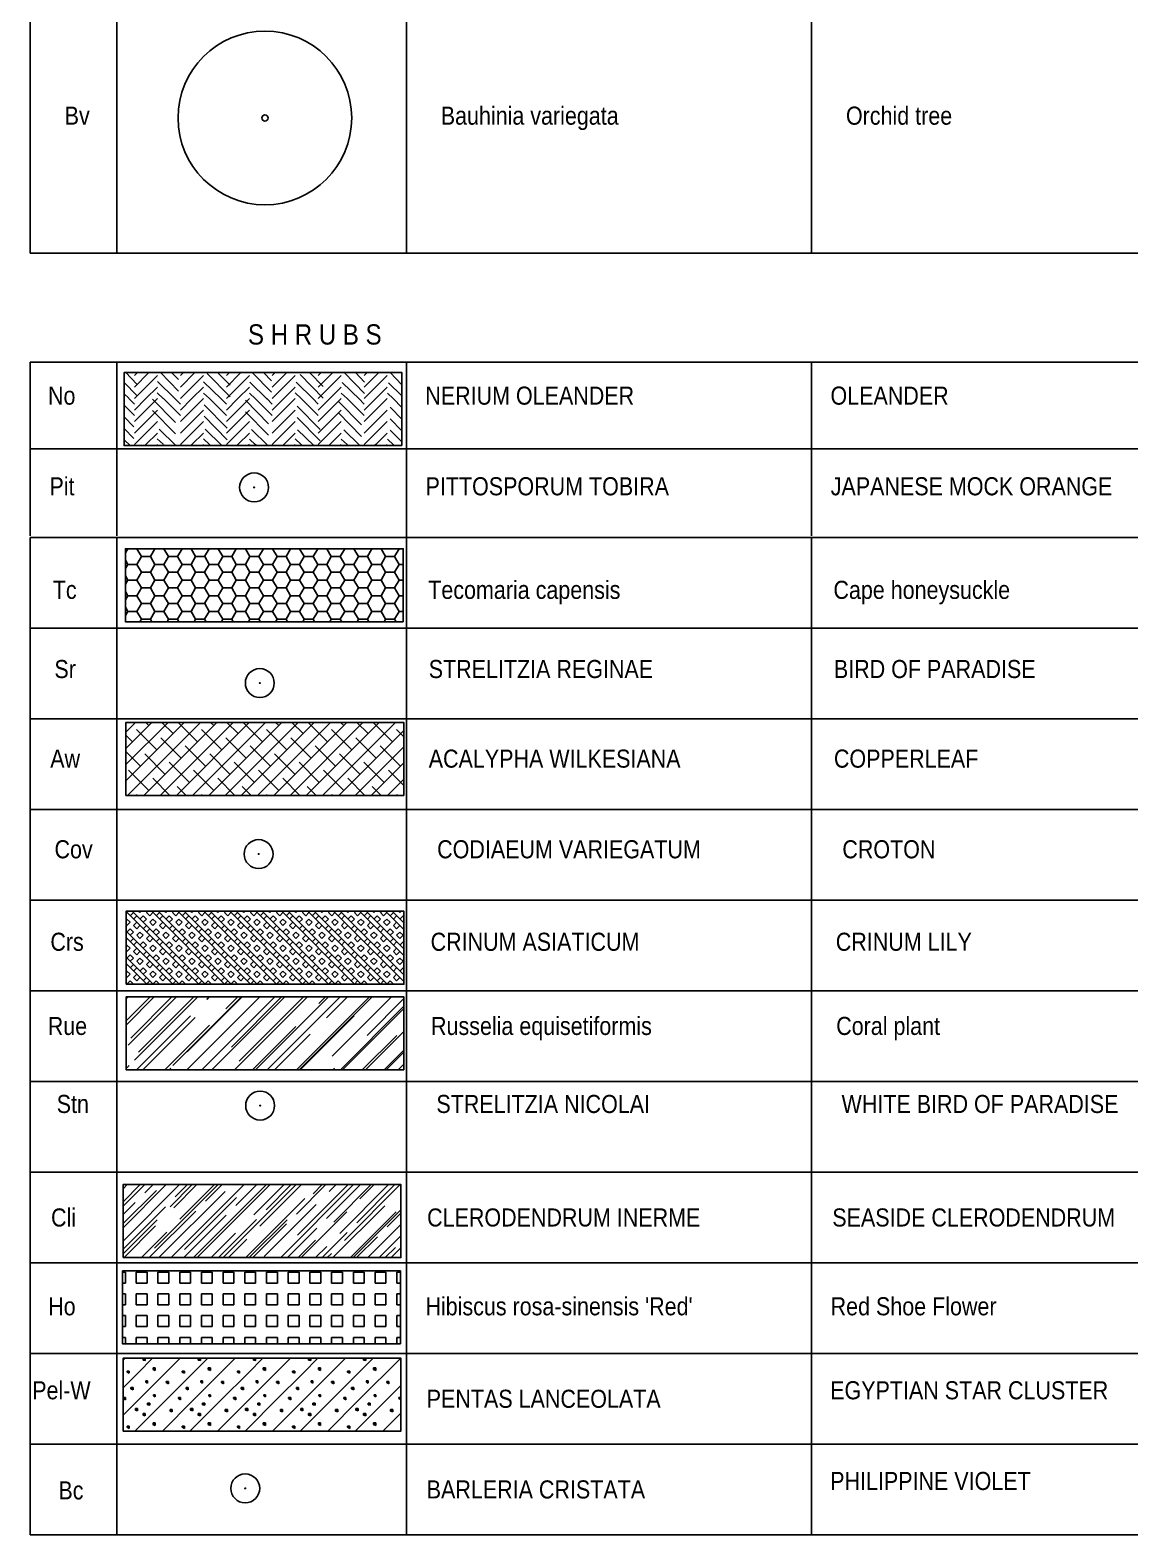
# Model space of a CAD drawing. Extents: x -2743 to -1606, y 314 to 679.
# Drawn here: x -2440.1 to -2402.1, y 440.5 to 492.5 of the extents above; entities that cross this region are included whole.
import ezdxf
from ezdxf.enums import TextEntityAlignment as Align

# ---------------------------------------------------------------- set-up
doc = ezdxf.new("R2010")
doc.units = 0
doc.header["$MEASUREMENT"] = 0
for name, color, linetype in [('ACALYPHA WILKESIANA -BO', 92, 'Continuous'), ('ACALYPHA WILKESIANA -HA', 109, 'Continuous'), ('CLERODENDRUM INERME-BO', 92, 'Continuous'), ('CLERODENDRUM INERME-HA', 109, 'Continuous'), ('Cordyline fruticosa-ha', 109, 'Continuous'), ('CRINUM ASIATICUM-BO', 92, 'Continuous'), ("Hibiscus rosa-sinensis 'Red'-bo", 92, 'Continuous'), ("Hibiscus rosa-sinensis 'Red'-ha", 109, 'Continuous'), ('L-ANNO-SCHD-TEXT', 109, 'Continuous'), ('L-PLNT-TAB', 1, 'Continuous'), ('L-PLNT-tree6m', 71, 'Continuous'), ('L-PLNT-trunk', 8, 'Continuous'), ('L-PLNT-txt', 54, 'Continuous'), ('LK-SHRB-035M', 123, 'Continuous'), ('LK-SHRB-TRNK', 15, 'Continuous'), ('NERIUM OLEANDER-BO', 92, 'Continuous'), ('NERIUM OLEANDER-HA', 109, 'Continuous'), ('PENTAS LANCEOLATA-BO', 92, 'Continuous'), ('PENTAS LANCEOLATA-HA', 109, 'Continuous'), ('Russelia equisetiformis-bo', 92, 'Continuous'), ('Russelia equisetiformis-ha', 109, 'Continuous'), ('Tecomaria capensis-bo', 92, 'Continuous'), ('Tecomaria capensis-ha', 109, 'Continuous')]:
    doc.layers.add(name, color=color, linetype=linetype)
doc.styles.add('AUC-71-PLNT-LEG', font='architxt.shx', dxfattribs={"width": 0.85})
doc.styles.add('PLNT-LEG', font='arial.ttf', dxfattribs={"width": 0.85})

# ---------------------------------------------------------------- blocks, each defined once
blk = doc.blocks.new('LAFX-SHRUB-LRG-001')
at = {"layer": 'LK-SHRB-035M'}
blk.add_circle((0, 0), 0.5, dxfattribs=at)
at = {"layer": 'LK-SHRB-TRNK', "const_width": 0.0375}
blk.add_lwpolyline([(-0.01875, 0, 1), (0.01875, 0, 1)], format="xyb", close=True, dxfattribs=at)
blk = doc.blocks.new('PL-TAB')
at = {"style": 'PLNT-LEG'}
for tag, width, p in [('ABRV.', 0.85, (1.439, 0)), ('SYMBOL', 0.85, (7.527, 0)), ('HEIGHT', 0.85, (42.963, 0)), ('SPREAD', 0.85, (46.921, 0)), ('CALIBER', 0.85, (50.966, 0)), ('ROOTS', 0.85, (54.958, 0)), ('SPACING', 0.75, (59.078, 0)), ('QUANTITY', 0.9, (63.622, 0)), ('REMARKS', 0.9, (69.211, 0))]:
    blk.add_attdef(tag, text='', height=0.625, dxfattribs=dict(at, width=width)).set_placement(p, align=Align.CENTER)
at = {"style": 'PLNT-LEG', "width": 0.85}
for tag, p in [('BOTANICAL-NAME', (14, 0)), ('COMMON-NAME', (28, 0))]:
    blk.add_attdef(tag, p, '', height=0.625, dxfattribs=at)
blk = doc.blocks.new('LS-71-PNT-TAB')
at = {"style": 'AUC-71-PLNT-LEG'}
for tag, width, p in [('ABRV.', 0.85, (1439, 0)), ('SYMBOL', 0.85, (7527, 0)), ('HEIGHT', 0.85, (42963, 0)), ('SPREAD', 0.85, (46921, 0)), ('CALIBER', 0.85, (50966, 0)), ('ROOTS', 0.85, (54958, 0)), ('SPACING', 0.75, (59078, 0)), ('QUANTITY', 0.9, (63622, 0)), ('REMARKS', 0.9, (69211, 0))]:
    blk.add_attdef(tag, text='', height=625, dxfattribs=dict(at, width=width)).set_placement(p, align=Align.CENTER)
at = {"style": 'AUC-71-PLNT-LEG', "width": 0.85}
for tag, p in [('BOTANICAL-NAME', (14000, 0)), ('COMMON-NAME', (28000, 0))]:
    blk.add_attdef(tag, p, '', height=625, dxfattribs=at)
blk = doc.blocks.new('PL-tr6')
blk.add_circle((0, 0), 3)
at = {"layer": 'L-PLNT-trunk'}
blk.add_circle((0, 0), 0.107, dxfattribs=at)

msp = doc.modelspace()

# ---------------------------------------------------------------- hatches: boundary and pattern name
at = {"layer": 'ACALYPHA WILKESIANA -HA'}
h = msp.add_hatch(dxfattribs=at)
h.set_pattern_fill('ANSI38', color=256, scale=3.175)
h.set_pattern_definition([(45, (1001.4878, 1049.1272), (-0.280633004, 0.280633004), []), (135, (1001.4878, 1049.1272), (-0.84189901, 0.280633004), [0.9921875, -0.5953125])])
h.paths.add_polyline_path([(-2436.775, 466.084), (-2427.175, 466.084), (-2427.175, 468.604), (-2436.775, 468.604)])
at = {"layer": 'CLERODENDRUM INERME-HA'}
h = msp.add_hatch(dxfattribs=at)
h.set_pattern_fill('AR-RROOF', color=256, scale=0.635, angle=45)
h.set_pattern_definition([(45, (-2453.20634, 438.4), (0.538815, 1.436841), [9.525, -1.27, 3.175, -0.635]), (45, (-2452.83366, 439.2217), (-1.0462, 0.148174), [1.905, -0.20955, 3.81, -0.47625]), (45, (-2453.3635, 439.00615), (2.034028, 2.635705), [5.08, -0.889, 2.54, -0.635])])
h.paths.add_polyline_path([(-2436.871, 450.114), (-2427.271, 450.114), (-2427.271, 452.634), (-2436.871, 452.634)])
at = {"layer": 'Cordyline fruticosa-ha'}
h = msp.add_hatch(dxfattribs=at)
h.set_pattern_fill('BOX', color=256, scale=0.635, angle=45)
h.set_pattern_definition([(135, (-2451.5552, 449.9128), (-0.449013, -0.449013), []), (135, (-2451.44296, 450.02503), (-0.449013, -0.449013), []), (45, (-2451.5552, 449.9128), (-0.449013, 0.449013), [-0.15875, 0.15875]), (45, (-2451.6675, 450.02503), (-0.449013, 0.449013), [-0.15875, 0.15875]), (45, (-2451.7797, 450.1373), (-0.449013, 0.449013), [0.15875, -0.15875]), (45, (-2451.892, 450.24954), (-0.449013, 0.449013), [0.15875, -0.15875]), (135, (-2451.3307, 450.1373), (-0.449013, -0.449013), [0.15875, -0.15875]), (135, (-2451.21846, 450.24954), (-0.449013, -0.449013), [0.15875, -0.15875])])
h.paths.add_polyline_path([(-2436.771, 459.56), (-2427.171, 459.56), (-2427.171, 462.08), (-2436.771, 462.08)])
at = {"layer": "Hibiscus rosa-sinensis 'Red'-ha"}
h = msp.add_hatch(dxfattribs=at)
h.set_pattern_fill('SQUARE', color=256, scale=3, style=0)
h.set_pattern_definition([(360, (-2463.41673, 352.48294), (0, 0.375), [0.375, -0.375]), (90, (-2463.41673, 352.48294), (-0.375, 0), [0.375, -0.375])])
h.paths.add_polyline_path([(-2427.288, 447.134), (-2436.888, 447.134), (-2436.888, 449.654), (-2427.288, 449.654)])
at = {"layer": 'NERIUM OLEANDER-HA'}
h = msp.add_hatch(dxfattribs=at)
h.set_pattern_fill('LFX-HB', color=256, scale=1.5875, pattern_type=2)
h.set_pattern_definition([(225, (-2453.1676, 467.0751), (-2e-16, -1.5875), [1.12253, -1.12253]), (314.4327, (-2453.167602, 466.884575), (-77.787453848, 79.375045023), [1.133813, -112.247477]), (225, (-2453.1676, 466.6782), (-2e-16, -1.5875), [1.12253, -1.12253]), (314.4327, (-2453.167602, 466.4877), (-77.787453848, 79.375045023), [1.133813, -112.247477]), (225, (-2453.1676, 466.2813), (-2e-16, -1.5875), [1.12253, -1.12253]), (315.7639, (-2453.167602, 466.07495), (58.73750259, -57.149998354), [0.841973, -83.35541]), (225, (-2453.1676, 465.8845), (-2e-16, -1.5875), [0.561265, -1.6838]), (317.2906, (-2453.1676, 465.678075), (19.04999603, -17.46250324), [0.280857, -27.804885]), (135, (-2452.3739, 466.4877), (-1.5875, 0), [0.83067, -1.41439]), (135, (-2452.3739, 466.8846), (-1.5875, 0), [0.26941, -1.97566]), (45, (-2453.9614, 466.6782), (0, 1.5875), [0.561265, -1.6838])])
h.paths.add_polyline_path([(-2427.237, 478.172), (-2436.837, 478.172), (-2436.837, 480.692), (-2427.237, 480.692)])
at = {"layer": 'PENTAS LANCEOLATA-HA'}
h = msp.add_hatch(dxfattribs=at)
h.set_pattern_fill('LFX-RUBBLE', color=256, scale=1.905, pattern_type=2)
h.set_pattern_definition([(45, (-2463.0247, 432.8002), (0, 1.905), [1.34704, -1.34704]), (45, (-2463.0247, 431.8477), (0, 1.905), [2.69408, 0]), (45, (-2462.0722, 431.8477), (0, 1.905), [1.34704, -1.34704]), (270, (-2462.8342, 433.2765), (1.905, -1.905), [0.01905, -1.88595]), (0, (-2462.8342, 433.2574), (1.905, 1.905), [0.01905, -1.88595]), (0, (-2462.8152, 433.2574), (1.905, 1.905), [0, -1.905]), (0, (-2462.8152, 433.2574), (1.905, 1.905), [0, -1.905]), (0, (-2462.8152, 433.2574), (1.905, 1.905), [0, -1.905]), (270, (-2462.8342, 433.2765), (1.905, -1.905), [0.01905, -1.88595]), (333.435, (-2462.83425, 433.2574), (1.905, -8e-07), [0.0426, -4.21711]), (0, (-2462.7961, 433.2384), (1.905, 1.905), [0, -1.905]), (90, (-2462.7961, 433.2384), (-1.905, 1.905), [0.0381, -1.8669]), (180, (-2462.7961, 433.2765), (-1.905, -1.905), [0.01905, -1.88595]), (180, (-2462.8152, 433.2765), (-1.905, -1.905), [0.01905, -1.88595]), (270, (-2462.8533, 433.2955), (1.905, -1.905), [0.05715, -1.84785]), (345.9638, (-2462.8533, 433.2384), (1.905001, 2e-06), [0.078545, -7.77597]), (90, (-2462.7771, 433.2193), (-1.905, 1.905), [0.01905, -1.88595]), (90, (-2462.7771, 433.2384), (-1.905, 1.905), [0.05715, -1.84785]), (180, (-2462.7771, 433.2955), (-1.905, -1.905), [0.0381, -1.8669]), (180, (-2462.8152, 433.2955), (-1.905, -1.905), [0.0381, -1.8669]), (0, (-2462.6818, 433.6194), (1.905, 1.905), [0, -1.905]), (0, (-2462.6818, 433.6194), (1.905, 1.905), [0.01905, -1.88595]), (0, (-2462.6628, 433.6194), (1.905, 1.905), [0, -1.905]), (0, (-2462.6628, 433.6194), (1.905, 1.905), [0, -1.905]), (0, (-2462.6628, 433.6194), (1.905, 1.905), [0, -1.905]), (270, (-2462.6818, 433.6384), (1.905, -1.905), [0.01905, -1.88595]), (333.435, (-2462.68185, 433.6194), (1.905, -8e-07), [0.0426, -4.21711]), (0, (-2462.6437, 433.6003), (1.905, 1.905), [0, -1.905]), (90, (-2462.6437, 433.6003), (-1.905, 1.905), [0.0381, -1.8669]), (180, (-2462.6437, 433.6384), (-1.905, -1.905), [0.01905, -1.88595]), (180, (-2462.6628, 433.6384), (-1.905, -1.905), [0.01905, -1.88595]), (270, (-2462.7009, 433.6575), (1.905, -1.905), [0.05715, -1.84785]), (345.9638, (-2462.7009, 433.60033), (1.905001, 2e-06), [0.078545, -7.77597]), (90, (-2462.6247, 433.5813), (-1.905, 1.905), [0.01905, -1.88595]), (90, (-2462.6247, 433.6003), (-1.905, 1.905), [0.05715, -1.84785]), (180, (-2462.6247, 433.6575), (-1.905, -1.905), [0.0381, -1.8669]), (180, (-2462.6628, 433.6575), (-1.905, -1.905), [0.0381, -1.8669]), (270, (-2461.8817, 433.4098), (1.905, -1.905), [0.01905, -1.88595]), (0, (-2461.8817, 433.3908), (1.905, 1.905), [0.01905, -1.88595]), (0, (-2461.8627, 433.3908), (1.905, 1.905), [0, -1.905]), (180, (-2461.8627, 433.3908), (-1.905, -1.905), [0.01905, -1.88595]), (0, (-2461.8817, 433.3908), (1.905, 1.905), [0, -1.905]), (270, (-2461.9008, 433.4098), (1.905, -1.905), [0.01905, -1.88595]), (333.435, (-2461.9008, 433.3908), (1.905, -8e-07), [0.0426, -4.21711]), (0, (-2461.8627, 433.3717), (1.905, 1.905), [0, -1.905]), (90, (-2461.8627, 433.3717), (-1.905, 1.905), [0.0381, -1.8669]), (180, (-2461.8627, 433.4098), (-1.905, -1.905), [0.01905, -1.88595]), (180, (-2461.8817, 433.4098), (-1.905, -1.905), [0.01905, -1.88595]), (270, (-2461.9198, 433.4289), (1.905, -1.905), [0.05715, -1.84785]), (345.9638, (-2461.91985, 433.37173), (1.905001, 2e-06), [0.078545, -7.77597]), (90, (-2461.8436, 433.3527), (-1.905, 1.905), [0.01905, -1.88595]), (90, (-2461.8436, 433.3717), (-1.905, 1.905), [0.05715, -1.84785]), (180, (-2461.8436, 433.4289), (-1.905, -1.905), [0.0381, -1.8669]), (180, (-2461.8817, 433.4289), (-1.905, -1.905), [0.0381, -1.8669]), (0, (-2462.4913, 432.9336), (1.905, 1.905), [0, -1.905]), (0, (-2462.4913, 432.9336), (1.905, 1.905), [0.01905, -1.88595]), (0, (-2462.4723, 432.9336), (1.905, 1.905), [0, -1.905]), (0, (-2462.4723, 432.9336), (1.905, 1.905), [0, -1.905]), (0, (-2462.4723, 432.9336), (1.905, 1.905), [0, -1.905]), (270, (-2462.4913, 432.9526), (1.905, -1.905), [0.01905, -1.88595]), (333.435, (-2462.49135, 432.9336), (1.905, -8e-07), [0.0426, -4.21711]), (0, (-2462.4532, 432.9145), (1.905, 1.905), [0, -1.905]), (90, (-2462.4532, 432.9145), (-1.905, 1.905), [0.0381, -1.8669]), (180, (-2462.4532, 432.9526), (-1.905, -1.905), [0.01905, -1.88595]), (180, (-2462.4723, 432.9526), (-1.905, -1.905), [0.01905, -1.88595]), (270, (-2462.5104, 432.9717), (1.905, -1.905), [0.05715, -1.84785]), (333.435, (-2462.5104, 432.9145), (1.905, -8e-07), [0.08519, -4.17452]), (90, (-2462.4342, 432.8764), (-1.905, 1.905), [0.0381, -1.8669]), (90, (-2462.4342, 432.9145), (-1.905, 1.905), [0.05715, -1.84785]), (180, (-2462.4342, 432.9717), (-1.905, -1.905), [0.0381, -1.8669]), (180, (-2462.4723, 432.9717), (-1.905, -1.905), [0.0381, -1.8669]), (0, (-2462.739, 432.4954), (1.905, 1.905), [0, -1.905]), (315, (-2462.739, 432.4954), (1.905, -4e-16), [0.02694, -2.667135]), (90, (-2462.72, 432.4764), (-1.905, 1.905), [0.01905, -1.88595]), (180, (-2462.72, 432.4954), (-1.905, -1.905), [0.01905, -1.88595]), (0, (-2462.739, 432.4954), (1.905, 1.905), [0, -1.905]), (270, (-2462.758, 432.5145), (1.905, -1.905), [0.01905, -1.88595]), (333.435, (-2462.75805, 432.4954), (1.905, -8e-07), [0.0426, -4.21711]), (0, (-2462.72, 432.4764), (1.905, 1.905), [0, -1.905]), (90, (-2462.72, 432.4764), (-1.905, 1.905), [0.0381, -1.8669]), (180, (-2462.72, 432.5145), (-1.905, -1.905), [0.01905, -1.88595]), (0, (-2462.739, 432.5145), (1.905, 1.905), [0, -1.905]), (270, (-2462.758, 432.5145), (1.905, -1.905), [0.0381, -1.8669]), (326.3099, (-2462.75805, 432.4764), (3.809999, -1.9050025), [0.06869, -6.79989]), (90, (-2462.7009, 432.4383), (-1.905, 1.905), [0.0381, -1.8669]), (90, (-2462.7009, 432.4764), (-1.905, 1.905), [0.0381, -1.8669]), (180, (-2462.7009, 432.5145), (-1.905, -1.905), [0.0381, -1.8669]), (180, (-2462.739, 432.5145), (-1.905, -1.905), [0.01905, -1.88595]), (270, (-2462.4723, 432.0192), (1.905, -1.905), [0.01905, -1.88595]), (0, (-2462.4723, 432.0001), (1.905, 1.905), [0.01905, -1.88595]), (90, (-2462.4532, 432.0001), (-1.905, 1.905), [0.01905, -1.88595]), (0, (-2462.4532, 432.0192), (1.905, 1.905), [0, -1.905]), (0, (-2462.4532, 432.0192), (1.905, 1.905), [0, -1.905]), (270, (-2462.4723, 432.0192), (1.905, -1.905), [0.01905, -1.88595]), (333.435, (-2462.4723, 432.0001), (1.905, -8e-07), [0.0426, -4.21711]), (90, (-2462.4342, 431.981), (-1.905, 1.905), [0.01905, -1.88595]), (90, (-2462.4342, 432.0001), (-1.905, 1.905), [0.01905, -1.88595]), (180, (-2462.4342, 432.0192), (-1.905, -1.905), [0.01905, -1.88595]), (180, (-2462.4532, 432.0192), (-1.905, -1.905), [0.01905, -1.88595]), (270, (-2462.4913, 432.0382), (1.905, -1.905), [0.0381, -1.8669]), (326.3099, (-2462.49135, 432.00013), (3.809999, -1.9050025), [0.06869, -6.79989]), (90, (-2462.4342, 431.962), (-1.905, 1.905), [0.0381, -1.8669]), (90, (-2462.4342, 432.0001), (-1.905, 1.905), [0.0381, -1.8669]), (180, (-2462.4342, 432.0382), (-1.905, -1.905), [0.01905, -1.88595]), (180, (-2462.4532, 432.0382), (-1.905, -1.905), [0.0381, -1.8669]), (0, (-2462.0341, 432.4764), (1.905, 1.905), [0, -1.905]), (333.435, (-2462.03415, 432.4764), (1.905, -8e-07), [0.0426, -4.21711]), (90, (-2461.996, 432.4573), (-1.905, 1.905), [0.01905, -1.88595]), (180, (-2461.996, 432.4764), (-1.905, -1.905), [0.01905, -1.88595]), (0, (-2462.0151, 432.4764), (1.905, 1.905), [0, -1.905]), (270, (-2462.0341, 432.4954), (1.905, -1.905), [0.0381, -1.8669]), (0, (-2462.0341, 432.4573), (1.905, 1.905), [0.0381, -1.8669]), (0, (-2461.996, 432.4573), (1.905, 1.905), [0, -1.905]), (90, (-2461.996, 432.4573), (-1.905, 1.905), [0.01905, -1.88595]), (180, (-2461.996, 432.4764), (-1.905, -1.905), [0.01905, -1.88595]), (180, (-2462.0151, 432.4764), (-1.905, -1.905), [0.01905, -1.88595]), (270, (-2462.0532, 432.4954), (1.905, -1.905), [0.0381, -1.8669]), (333.435, (-2462.0532, 432.4573), (1.905, -8e-07), [0.08519, -4.17452]), (90, (-2461.977, 432.4192), (-1.905, 1.905), [0.0381, -1.8669]), (90, (-2461.977, 432.4573), (-1.905, 1.905), [0.0381, -1.8669]), (180, (-2461.977, 432.4954), (-1.905, -1.905), [0.0381, -1.8669]), (180, (-2462.0151, 432.4954), (-1.905, -1.905), [0.0381, -1.8669]), (0, (-2461.4817, 432.8383), (1.905, 1.905), [0, -1.905]), (315, (-2461.4817, 432.8383), (1.905, -4e-16), [0.02694, -2.667135]), (90, (-2461.4626, 432.8193), (-1.905, 1.905), [0.01905, -1.88595]), (0, (-2461.4626, 432.8383), (1.905, 1.905), [0, -1.905]), (0, (-2461.4626, 432.8383), (1.905, 1.905), [0, -1.905]), (270, (-2461.4817, 432.8574), (1.905, -1.905), [0.0381, -1.8669]), (0, (-2461.4817, 432.8193), (1.905, 1.905), [0.0381, -1.8669]), (0, (-2461.4436, 432.8193), (1.905, 1.905), [0, -1.905]), (90, (-2461.4436, 432.8193), (-1.905, 1.905), [0.01905, -1.88595]), (180, (-2461.4436, 432.8383), (-1.905, -1.905), [0.01905, -1.88595]), (180, (-2461.4626, 432.8383), (-1.905, -1.905), [0.01905, -1.88595]), (270, (-2461.5007, 432.8574), (1.905, -1.905), [0.0381, -1.8669]), (333.435, (-2461.50075, 432.8193), (1.905, -8e-07), [0.08519, -4.17452]), (90, (-2461.4245, 432.7812), (-1.905, 1.905), [0.0381, -1.8669]), (90, (-2461.4245, 432.8193), (-1.905, 1.905), [0.0381, -1.8669]), (180, (-2461.4245, 432.8574), (-1.905, -1.905), [0.0381, -1.8669]), (180, (-2461.4626, 432.8574), (-1.905, -1.905), [0.0381, -1.8669]), (0, (-2461.196, 433.4289), (1.905, 1.905), [0, -1.905]), (0, (-2461.196, 433.4289), (1.905, 1.905), [0.01905, -1.88595]), (0, (-2461.1769, 433.4289), (1.905, 1.905), [0, -1.905]), (0, (-2461.1769, 433.4289), (1.905, 1.905), [0, -1.905]), (0, (-2461.1769, 433.4289), (1.905, 1.905), [0, -1.905]), (270, (-2461.196, 433.448), (1.905, -1.905), [0.01905, -1.88595]), (333.435, (-2461.19595, 433.4289), (1.905, -8e-07), [0.0426, -4.21711]), (0, (-2461.1578, 433.4098), (1.905, 1.905), [0, -1.905]), (90, (-2461.1578, 433.4098), (-1.905, 1.905), [0.0381, -1.8669]), (180, (-2461.1578, 433.448), (-1.905, -1.905), [0.01905, -1.88595]), (180, (-2461.1769, 433.448), (-1.905, -1.905), [0.01905, -1.88595]), (270, (-2461.215, 433.467), (1.905, -1.905), [0.05715, -1.84785]), (345.9638, (-2461.215, 433.40983), (1.905001, 2e-06), [0.078545, -7.77597]), (90, (-2461.1388, 433.3908), (-1.905, 1.905), [0.01905, -1.88595]), (90, (-2461.1388, 433.4098), (-1.905, 1.905), [0.05715, -1.84785]), (180, (-2461.1388, 433.467), (-1.905, -1.905), [0.0381, -1.8669]), (180, (-2461.1769, 433.467), (-1.905, -1.905), [0.0381, -1.8669]), (0, (-2461.3293, 432.2668), (1.905, 1.905), [0, -1.905]), (315, (-2461.3293, 432.2668), (1.905, -4e-16), [0.02694, -2.667135]), (90, (-2461.3102, 432.2478), (-1.905, 1.905), [0.01905, -1.88595]), (180, (-2461.3102, 432.2668), (-1.905, -1.905), [0.01905, -1.88595]), (0, (-2461.3293, 432.2668), (1.905, 1.905), [0, -1.905]), (270, (-2461.3483, 432.2859), (1.905, -1.905), [0.01905, -1.88595]), (333.435, (-2461.34835, 432.2668), (1.905, -8e-07), [0.0426, -4.21711]), (0, (-2461.3102, 432.2478), (1.905, 1.905), [0, -1.905]), (90, (-2461.3102, 432.2478), (-1.905, 1.905), [0.0381, -1.8669]), (180, (-2461.3102, 432.2859), (-1.905, -1.905), [0.01905, -1.88595]), (180, (-2461.3293, 432.2859), (-1.905, -1.905), [0.01905, -1.88595]), (270, (-2461.3674, 432.2859), (1.905, -1.905), [0.0381, -1.8669]), (333.435, (-2461.3674, 432.2478), (1.905, -8e-07), [0.08519, -4.17452]), (90, (-2461.2912, 432.2097), (-1.905, 1.905), [0.0381, -1.8669]), (90, (-2461.2912, 432.2478), (-1.905, 1.905), [0.0381, -1.8669]), (180, (-2461.2912, 432.2859), (-1.905, -1.905), [0.0381, -1.8669]), (180, (-2461.3293, 432.2859), (-1.905, -1.905), [0.0381, -1.8669]), (0, (-2461.615, 431.924), (1.905, 1.905), [0, -1.905]), (315, (-2461.615, 431.9239), (1.905, -4e-16), [0.02694, -2.667135]), (90, (-2461.596, 431.9049), (-1.905, 1.905), [0.01905, -1.88595]), (0, (-2461.596, 431.924), (1.905, 1.905), [0, -1.905]), (0, (-2461.596, 431.924), (1.905, 1.905), [0, -1.905]), (270, (-2461.615, 431.943), (1.905, -1.905), [0.0381, -1.8669]), (333.435, (-2461.61505, 431.9049), (1.905, -8e-07), [0.0426, -4.21711]), (90, (-2461.577, 431.8858), (-1.905, 1.905), [0.01905, -1.88595]), (90, (-2461.577, 431.9049), (-1.905, 1.905), [0.01905, -1.88595]), (180, (-2461.577, 431.924), (-1.905, -1.905), [0.01905, -1.88595]), (180, (-2461.596, 431.924), (-1.905, -1.905), [0.01905, -1.88595]), (270, (-2461.6341, 431.943), (1.905, -1.905), [0.0381, -1.8669]), (333.435, (-2461.6341, 431.9049), (1.905, -8e-07), [0.08519, -4.17452]), (90, (-2461.5579, 431.8668), (-1.905, 1.905), [0.0381, -1.8669]), (90, (-2461.5579, 431.9049), (-1.905, 1.905), [0.0381, -1.8669]), (180, (-2461.5579, 431.943), (-1.905, -1.905), [0.0381, -1.8669]), (180, (-2461.596, 431.943), (-1.905, -1.905), [0.0381, -1.8669])])
h.paths.add_polyline_path([(-2436.873, 444.117), (-2427.273, 444.117), (-2427.273, 446.637), (-2436.873, 446.637)])
at = {"layer": 'Russelia equisetiformis-ha'}
h = msp.add_hatch(dxfattribs=at)
h.set_pattern_fill('AR-RROOF', color=256, scale=0.8, angle=75.3332, style=0)
h.set_pattern_definition([(45, (-2720.3328, -196.14366), (0.6788225, 1.8101934), [12, -1.6, 4, -0.8]), (45, (-2719.8633, -195.1085), (-1.318047, 0.1866762), [2.4, -0.264, 4.8, -0.6]), (45, (-2720.5308, -195.38), (2.56255498, 3.32057344), [6.4, -1.12, 3.2, -0.8])])
h.paths.add_polyline_path([(-2427.167, 456.602), (-2436.767, 456.602), (-2436.767, 459.122), (-2427.167, 459.122)])
at = {"layer": 'Tecomaria capensis-ha'}
h = msp.add_hatch(dxfattribs=at)
h.set_pattern_fill('HONEY', color=256, scale=2.5, angle=-53.3435, style=0)
h.set_pattern_definition([(360, (-2439.99148, 557.68954), (0.46875, 0.2706329), [0.3125, -0.625]), (120, (-2439.99148, 557.68954), (-0.46875, 0.2706329), [0.3125, -0.625]), (60, (-2439.99148, 557.68954), (2e-11, 0.5412659), [-0.625, 0.3125])])
h.paths.add_polyline_path([(-2427.192, 472.086), (-2436.792, 472.086), (-2436.792, 474.606), (-2427.192, 474.606)])

# ---------------------------------------------------------------- linework, layer by layer
at = {"layer": 'ACALYPHA WILKESIANA -BO'}
msp.add_lwpolyline([(-2436.775, 466.084), (-2427.175, 466.084), (-2427.175, 468.604), (-2436.775, 468.604), (-2436.775, 466.084)], dxfattribs=at)
at = {"layer": 'CLERODENDRUM INERME-BO'}
msp.add_lwpolyline([(-2436.871, 450.114), (-2427.271, 450.114), (-2427.271, 452.634), (-2436.871, 452.634), (-2436.871, 450.114)], close=True, dxfattribs=at)
at = {"layer": 'CRINUM ASIATICUM-BO'}
msp.add_lwpolyline([(-2436.771, 459.56), (-2427.171, 459.56), (-2427.171, 462.08), (-2436.771, 462.08), (-2436.771, 459.56)], close=True, dxfattribs=at)
at = {"layer": "Hibiscus rosa-sinensis 'Red'-bo"}
msp.add_lwpolyline([(-2427.288, 447.134), (-2436.888, 447.134), (-2436.888, 449.654), (-2427.288, 449.654)], close=True, dxfattribs=at)
at = {"layer": 'L-PLNT-TAB'}
for p, q in [((-2440.085, 481.055), (-2364.085, 481.055)), ((-2440.085, 481.055), (-2440.085, 475.055)), ((-2440.085, 474.99), (-2440.085, 440.532)), ((-2440.085, 474.99), (-2364.085, 474.99)), ((-2440.085, 471.857), (-2364.085, 471.857)), ((-2440.085, 468.725), (-2364.085, 468.725)), ((-2440.085, 465.592), (-2364.085, 465.592)), ((-2440.085, 462.46), (-2364.085, 462.46)), ((-2440.085, 459.327), (-2364.085, 459.327)), ((-2440.085, 456.195), (-2364.085, 456.195)), ((-2440.085, 453.062), (-2364.085, 453.062)), ((-2440.085, 449.93), (-2364.085, 449.93)), ((-2440.085, 446.797), (-2364.085, 446.797)), ((-2440.085, 443.665), (-2364.085, 443.665)), ((-2440.085, 440.532), (-2364.085, 440.532))]:
    msp.add_line(p, q, dxfattribs=at)
for points in [[(-2440.085, 583.83), (-2440.085, 484.815)], [(-2437.085, 583.83), (-2437.085, 484.815)], [(-2427.085, 583.83), (-2427.085, 484.815)], [(-2413.085, 583.83), (-2413.085, 484.815)], [(-2364.085, 484.815), (-2440.085, 484.815)], [(-2437.085, 481.055), (-2437.085, 475.055)], [(-2427.085, 481.055), (-2427.085, 474.99)], [(-2413.085, 481.055), (-2413.085, 475.055)], [(-2440.085, 478.055), (-2364.085, 478.055)], [(-2437.085, 474.99), (-2437.085, 440.532)], [(-2427.085, 474.99), (-2427.085, 440.532)], [(-2413.085, 474.99), (-2413.085, 440.532)]]:
    msp.add_lwpolyline(points, dxfattribs=at)
at = {"layer": 'NERIUM OLEANDER-BO'}
msp.add_lwpolyline([(-2427.237, 478.172), (-2436.837, 478.172), (-2436.837, 480.692), (-2427.237, 480.692)], close=True, dxfattribs=at)
at = {"layer": 'PENTAS LANCEOLATA-BO'}
msp.add_lwpolyline([(-2436.873, 444.117), (-2427.273, 444.117), (-2427.273, 446.637), (-2436.873, 446.637), (-2436.873, 444.117)], dxfattribs=at)
at = {"layer": 'Russelia equisetiformis-bo'}
msp.add_lwpolyline([(-2427.167, 456.602), (-2436.767, 456.602), (-2436.767, 459.122), (-2427.167, 459.122)], close=True, dxfattribs=at)
at = {"layer": 'Tecomaria capensis-bo'}
msp.add_lwpolyline([(-2427.192, 472.086), (-2436.792, 472.086), (-2436.792, 474.606), (-2427.192, 474.606)], close=True, dxfattribs=at)

# ---------------------------------------------------------------- block references
at = {"layer": 'L-ANNO-SCHD-TEXT', "xscale": 0.9996984314486868, "yscale": 0.9996984314486868, "zscale": 0.9996984314486868}
for p in [(-2432.345, 476.727), (-2432.148, 469.966), (-2432.188, 464.058), (-2432.137, 455.365), (-2432.652, 442.14)]:
    msp.add_blockref('LAFX-SHRUB-LRG-001', p, dxfattribs=at)
at = {"layer": 'L-PLNT-tree6m'}
msp.add_blockref('PL-tr6', (-2431.972, 489.49), dxfattribs=at)
at = {"layer": 'L-PLNT-txt'}
ref = msp.add_blockref('PL-TAB', (-2439.896, 489.258), dxfattribs=at)
ref.add_attrib('COMMON-NAME', 'Orchid tree', (-2411.896, 489.258), dxfattribs={"layer": '0', "height": 0.625, "rotation": 360, "style": 'PLNT-LEG', "width": 0.85})
ref.add_attrib('BOTANICAL-NAME', 'Bauhinia variegata', (-2425.896, 489.258), dxfattribs={"layer": '0', "height": 0.625, "rotation": 360, "style": 'PLNT-LEG', "width": 0.85})
ref.add_attrib('ABRV.', 'Bv', dxfattribs={"layer": '0', "height": 0.625, "rotation": 360, "style": 'PLNT-LEG', "width": 0.85}).set_placement((-2438.457, 489.258), align=Align.CENTER)
ref = msp.add_blockref('PL-TAB', (-2440.431, 479.585), dxfattribs=at)
ref.add_attrib('COMMON-NAME', 'OLEANDER', (-2412.431, 479.585), dxfattribs={"layer": '0', "height": 0.625, "rotation": 360, "style": 'PLNT-LEG', "width": 0.85})
ref.add_attrib('BOTANICAL-NAME', 'NERIUM OLEANDER', (-2426.431, 479.585), dxfattribs={"layer": '0', "height": 0.625, "rotation": 360, "style": 'PLNT-LEG', "width": 0.85})
ref.add_attrib('ABRV.', 'No', dxfattribs={"layer": '0', "height": 0.625, "rotation": 360, "style": 'PLNT-LEG', "width": 0.85}).set_placement((-2438.993, 479.585), align=Align.CENTER)
ref = msp.add_blockref('PL-TAB', (-2440.422, 476.452), dxfattribs=at)
ref.add_attrib('COMMON-NAME', 'JAPANESE MOCK ORANGE', (-2412.422, 476.452), dxfattribs={"layer": '0', "height": 0.625, "rotation": 360, "style": 'PLNT-LEG', "width": 0.85})
ref.add_attrib('BOTANICAL-NAME', 'PITTOSPORUM TOBIRA', (-2426.422, 476.452), dxfattribs={"layer": '0', "height": 0.625, "rotation": 360, "style": 'PLNT-LEG', "width": 0.85})
ref.add_attrib('ABRV.', 'Pit', dxfattribs={"layer": '0', "height": 0.625, "rotation": 360, "style": 'PLNT-LEG', "width": 0.85}).set_placement((-2438.984, 476.452), align=Align.CENTER)
ref = msp.add_blockref('PL-TAB', (-2440.329, 472.873), dxfattribs=at)
ref.add_attrib('COMMON-NAME', 'Cape honeysuckle', (-2412.329, 472.873), dxfattribs={"layer": '0', "height": 0.625, "rotation": 360, "style": 'PLNT-LEG', "width": 0.85})
ref.add_attrib('BOTANICAL-NAME', 'Tecomaria capensis', (-2426.329, 472.873), dxfattribs={"layer": '0', "height": 0.625, "rotation": 360, "style": 'PLNT-LEG', "width": 0.85})
ref.add_attrib('ABRV.', 'Tc', dxfattribs={"layer": '0', "height": 0.625, "rotation": 360, "style": 'PLNT-LEG', "width": 0.85}).set_placement((-2438.89, 472.873), align=Align.CENTER)
ref = msp.add_blockref('PL-TAB', (-2440.312, 470.138), dxfattribs=at)
ref.add_attrib('COMMON-NAME', 'BIRD OF PARADISE', (-2412.312, 470.138), dxfattribs={"layer": '0', "height": 0.625, "style": 'PLNT-LEG', "width": 0.85})
ref.add_attrib('BOTANICAL-NAME', 'STRELITZIA REGINAE', (-2426.312, 470.138), dxfattribs={"layer": '0', "height": 0.625, "style": 'PLNT-LEG', "width": 0.85})
ref.add_attrib('ABRV.', 'Sr', dxfattribs={"layer": '0', "height": 0.625, "style": 'PLNT-LEG', "width": 0.85}).set_placement((-2438.874, 470.138), align=Align.CENTER)
ref = msp.add_blockref('PL-TAB', (-2440.312, 467.042), dxfattribs=at)
ref.add_attrib('COMMON-NAME', 'COPPERLEAF', (-2412.312, 467.042), dxfattribs={"layer": '0', "height": 0.625, "rotation": 360, "style": 'PLNT-LEG', "width": 0.85})
ref.add_attrib('BOTANICAL-NAME', 'ACALYPHA WILKESIANA', (-2426.312, 467.042), dxfattribs={"layer": '0', "height": 0.625, "rotation": 360, "style": 'PLNT-LEG', "width": 0.85})
ref.add_attrib('ABRV.', 'Aw', dxfattribs={"layer": '0', "height": 0.625, "rotation": 360, "style": 'PLNT-LEG', "width": 0.85}).set_placement((-2438.874, 467.042), align=Align.CENTER)
ref = msp.add_blockref('PL-TAB', (-2440.021, 463.91), dxfattribs=at)
ref.add_attrib('COMMON-NAME', 'CROTON', (-2412.021, 463.91), dxfattribs={"layer": '0', "height": 0.625, "rotation": 360, "style": 'PLNT-LEG', "width": 0.85})
ref.add_attrib('BOTANICAL-NAME', 'CODIAEUM VARIEGATUM', (-2426.021, 463.91), dxfattribs={"layer": '0', "height": 0.625, "rotation": 360, "style": 'PLNT-LEG', "width": 0.85})
ref.add_attrib('ABRV.', 'Cov', dxfattribs={"layer": '0', "height": 0.625, "rotation": 360, "style": 'PLNT-LEG', "width": 0.85}).set_placement((-2438.582, 463.91), align=Align.CENTER)
ref = msp.add_blockref('PL-TAB', (-2440.247, 460.714), dxfattribs=at)
ref.add_attrib('COMMON-NAME', 'CRINUM LILY', (-2412.247, 460.714), dxfattribs={"layer": '0', "height": 0.625, "rotation": 360, "style": 'PLNT-LEG', "width": 0.85})
ref.add_attrib('BOTANICAL-NAME', 'CRINUM ASIATICUM', (-2426.247, 460.714), dxfattribs={"layer": '0', "height": 0.625, "rotation": 360, "style": 'PLNT-LEG', "width": 0.85})
ref.add_attrib('ABRV.', 'Crs', dxfattribs={"layer": '0', "height": 0.625, "rotation": 360, "style": 'PLNT-LEG', "width": 0.85}).set_placement((-2438.808, 460.714), align=Align.CENTER)
ref = msp.add_blockref('PL-TAB', (-2440.233, 457.806), dxfattribs=at)
ref.add_attrib('COMMON-NAME', 'Coral plant', (-2412.233, 457.806), dxfattribs={"layer": '0', "height": 0.625, "style": 'PLNT-LEG', "width": 0.85})
ref.add_attrib('BOTANICAL-NAME', 'Russelia equisetiformis', (-2426.233, 457.806), dxfattribs={"layer": '0', "height": 0.625, "style": 'PLNT-LEG', "width": 0.85})
ref.add_attrib('ABRV.', 'Rue', dxfattribs={"layer": '0', "height": 0.625, "style": 'PLNT-LEG', "width": 0.85}).set_placement((-2438.795, 457.806), align=Align.CENTER)
ref = msp.add_blockref('PL-TAB', (-2440.047, 455.11), dxfattribs=at)
ref.add_attrib('COMMON-NAME', 'WHITE BIRD OF PARADISE', (-2412.047, 455.11), dxfattribs={"layer": '0', "height": 0.625, "style": 'PLNT-LEG', "width": 0.85})
ref.add_attrib('BOTANICAL-NAME', 'STRELITZIA NICOLAI', (-2426.047, 455.11), dxfattribs={"layer": '0', "height": 0.625, "style": 'PLNT-LEG', "width": 0.85})
ref.add_attrib('ABRV.', 'Stn', dxfattribs={"layer": '0', "height": 0.625, "style": 'PLNT-LEG', "width": 0.85}).set_placement((-2438.609, 455.11), align=Align.CENTER)
ref = msp.add_blockref('PL-TAB', (-2440.368, 451.188), dxfattribs=at)
ref.add_attrib('COMMON-NAME', 'SEASIDE CLERODENDRUM', (-2412.368, 451.188), dxfattribs={"layer": '0', "height": 0.625, "style": 'PLNT-LEG', "width": 0.85})
ref.add_attrib('BOTANICAL-NAME', 'CLERODENDRUM INERME', (-2426.368, 451.188), dxfattribs={"layer": '0', "height": 0.625, "style": 'PLNT-LEG', "width": 0.85})
ref.add_attrib('ABRV.', 'Cli', dxfattribs={"layer": '0', "height": 0.625, "style": 'PLNT-LEG', "width": 0.85}).set_placement((-2438.929, 451.188), align=Align.CENTER)
ref = msp.add_blockref('PL-TAB', (-2440.426, 448.119), dxfattribs=at)
ref.add_attrib('COMMON-NAME', 'Red Shoe Flower', (-2412.426, 448.119), dxfattribs={"layer": '0', "height": 0.625, "style": 'PLNT-LEG', "width": 0.85})
ref.add_attrib('BOTANICAL-NAME', "Hibiscus rosa-sinensis 'Red'", (-2426.426, 448.119), dxfattribs={"layer": '0', "height": 0.625, "style": 'PLNT-LEG', "width": 0.85})
ref.add_attrib('ABRV.', 'Ho', dxfattribs={"layer": '0', "height": 0.625, "style": 'PLNT-LEG', "width": 0.85}).set_placement((-2438.987, 448.119), align=Align.CENTER)
ref = msp.add_blockref('LS-71-PNT-TAB', (-2440.441, 445.217), dxfattribs=dict(at, xscale=0.0009999999999763534, yscale=0.0009999999999763534, zscale=0.0009999999999763534))
ref.add_attrib('ABRV.', 'Pel-W', dxfattribs={"layer": '0', "height": 0.625, "rotation": 360, "style": 'PLNT-LEG', "width": 0.85}).set_placement((-2439.002, 445.217), align=Align.CENTER)
ref.add_attrib('BOTANICAL-NAME', 'PENTAS LANCEOLATA', (-2426.381, 444.923), dxfattribs={"layer": '0', "height": 0.625, "rotation": 360, "style": 'PLNT-LEG', "width": 0.85})
ref.add_attrib('COMMON-NAME', 'EGYPTIAN STAR CLUSTER', (-2412.441, 445.217), dxfattribs={"layer": '0', "height": 0.625, "rotation": 360, "style": 'PLNT-LEG', "width": 0.85})
ref = msp.add_blockref('LS-71-PNT-TAB', (-2440.441, 442.084), dxfattribs=dict(at, xscale=0.0009999999999763534, yscale=0.0009999999999763534, zscale=0.0009999999999763534))
ref.add_attrib('ABRV.', 'Bc', dxfattribs={"layer": '0', "height": 0.625, "rotation": 360, "style": 'PLNT-LEG', "width": 0.85}).set_placement((-2438.674, 441.758), align=Align.CENTER)
ref.add_attrib('BOTANICAL-NAME', 'BARLERIA CRISTATA', (-2426.381, 441.791), dxfattribs={"layer": '0', "height": 0.625, "rotation": 360, "style": 'PLNT-LEG', "width": 0.85})
ref.add_attrib('COMMON-NAME', 'PHILIPPINE VIOLET', (-2412.441, 442.084), dxfattribs={"layer": '0', "height": 0.625, "rotation": 360, "style": 'PLNT-LEG', "width": 0.85})

# ---------------------------------------------------------------- texts
at = {"layer": 'L-PLNT-txt', "style": 'PLNT-LEG', "width": 0.85}
msp.add_text('S H R U B S', height=0.7, rotation=360, dxfattribs=at).set_placement((-2432.558, 481.661))

doc.saveas('drawing.dxf')
